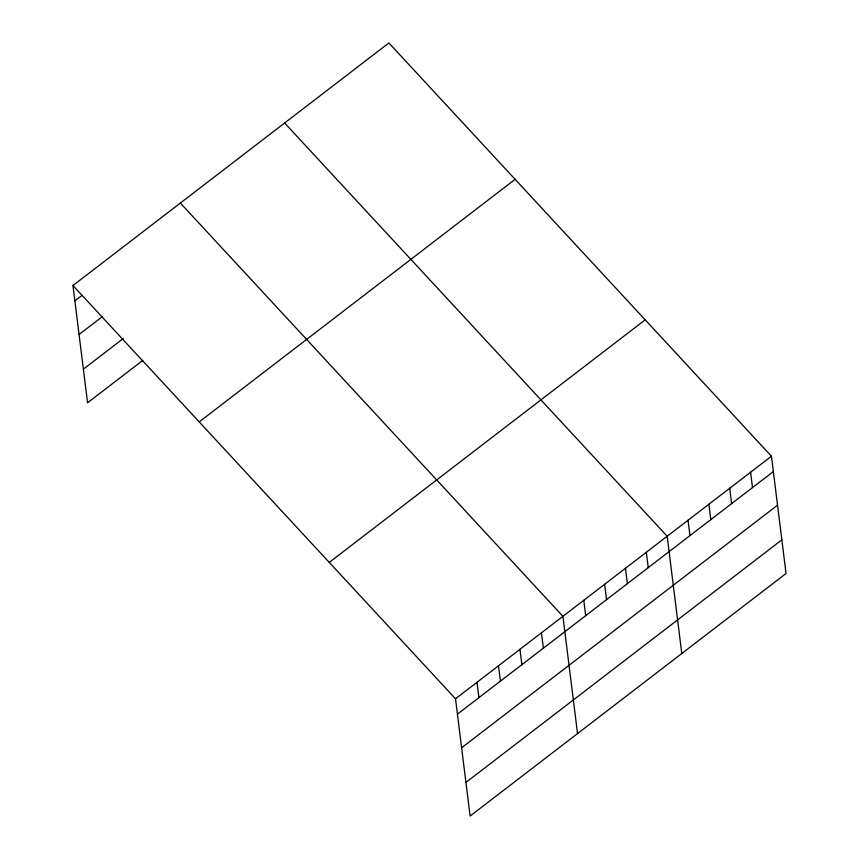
<?xml version="1.0" encoding="UTF-8"?>
<svg xmlns="http://www.w3.org/2000/svg" width="859" height="859" viewBox="0 0 859 859"><rect width="100%" height="100%" fill="white"/><g stroke="black" fill="none" stroke-linecap="round" stroke-linejoin="round"><path stroke-width="1.29" d="M72.961 285.521L388.88 42.95L771.436 456.215L786.039 573.479L470.12 816.05L455.517 698.786L72.961 285.521L87.564 402.785L142.809 360.372M74.873 300.886L82.035 295.389M79.071 334.516L102.597 316.445M83.377 369.155L123.277 338.521M199.202 421.898L515.121 179.327M329.276 562.409L645.184 319.838M455.517 698.786L771.436 456.215M457.428 714.151L773.347 471.591M461.616 747.781L777.535 505.21M465.932 782.42L781.851 539.86M284.63 122.998L667.175 536.263L681.788 653.527M180.369 203.046L562.924 616.311L577.538 733.575M750.583 472.225L752.495 487.601M729.731 488.234L731.643 503.61M708.879 504.244L710.79 519.62M688.027 520.253L689.949 535.629M646.333 552.273L648.244 567.649M625.481 568.282L627.392 583.658M604.629 584.292L606.54 599.668M583.776 600.301L585.688 615.678M541.449 632.804L543.36 648.18M519.963 649.297L521.875 664.673M498.478 665.789L500.4 681.166M477.003 682.293L478.914 697.658"/></g></svg>
